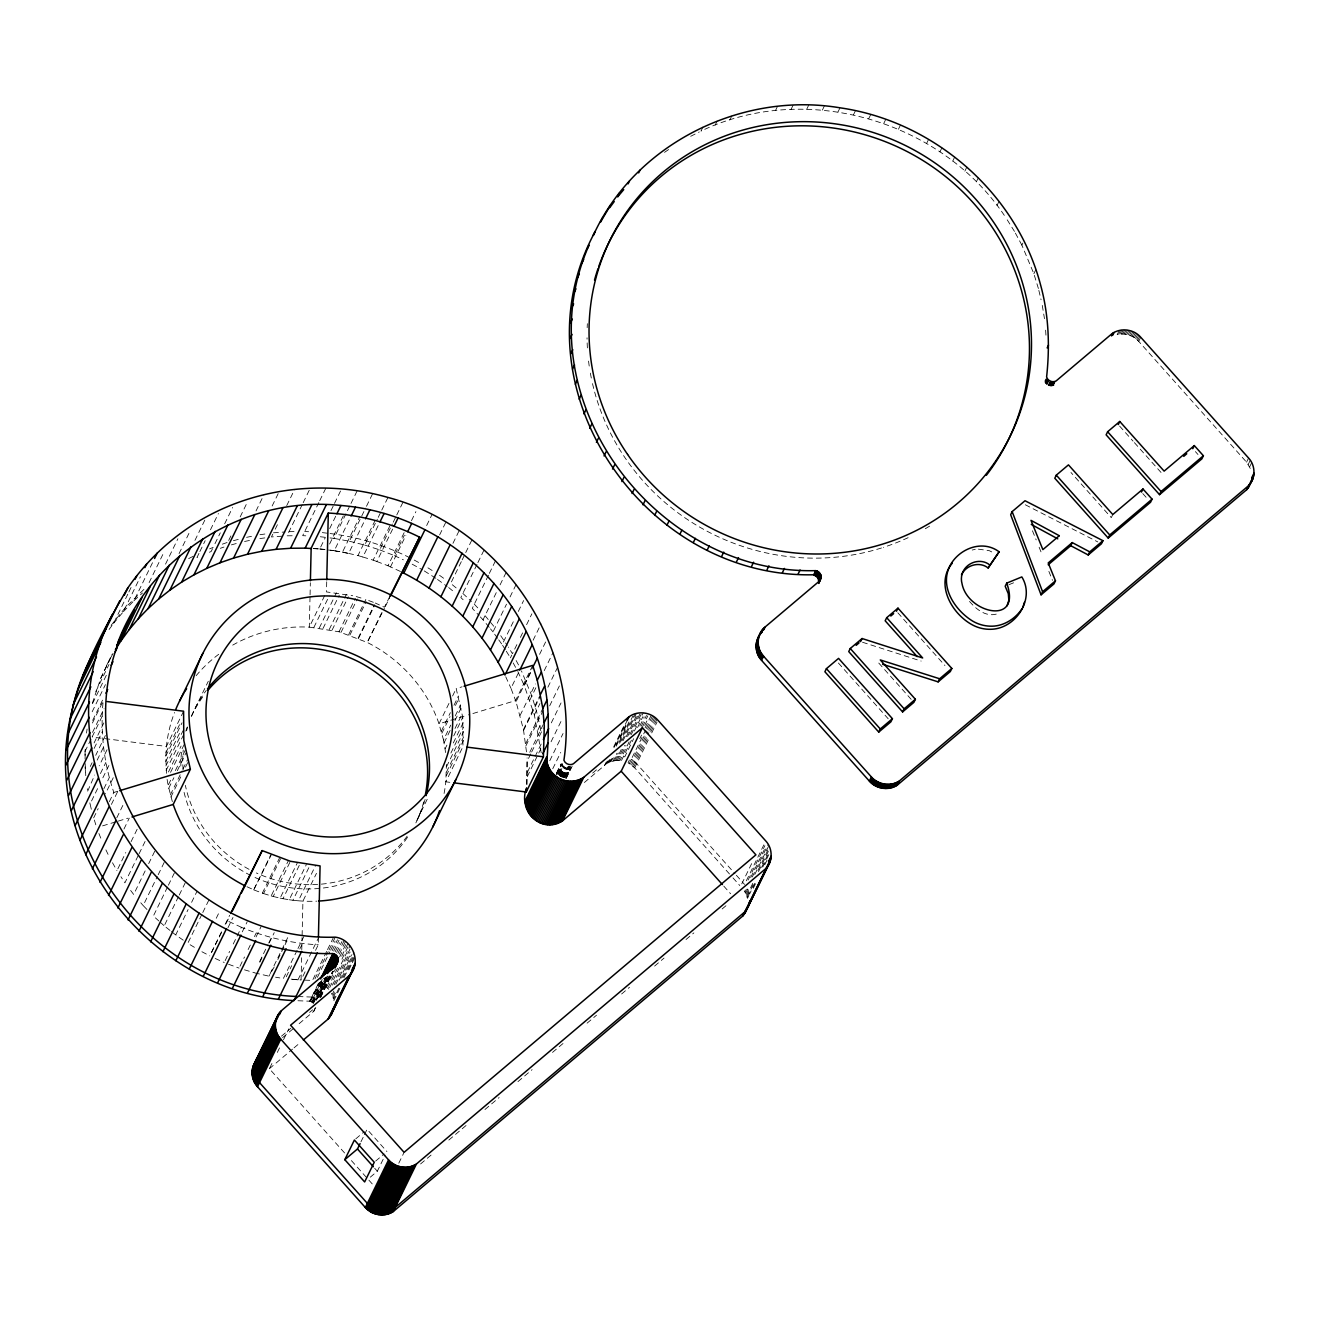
<?xml version="1.0" encoding="UTF-8"?>
<svg xmlns="http://www.w3.org/2000/svg" width="1320" height="1320" viewBox="0 0 1320 1320"><rect width="100%" height="100%" fill="white"/><g stroke="black" fill="none" stroke-linecap="round" stroke-linejoin="round"><path stroke-width="0.75" stroke-dasharray="5 3.75" d="M444.081 793.485A141.372 136.174 26 0 0 445.483 784.658L445.813 781.819L462.973 746.608L462.759 717.337L456.192 688.594L462.082 686.812M85.074 759.066L85.255 749.199M166.452 773.322L165.775 756.162L166.749 743.589A141.372 136.174 26 0 1 174.537 712.486M449.823 782.331L445.813 781.819L446.391 764.362M292.528 979.39L301.075 980.001L301.603 957.759M301.785 949.657L302.065 937.53M302.115 935.5L302.923 901.114L316.47 873.328M310.018 596.887L309.309 627.132A141.372 136.174 26 0 0 231.544 645.793M310.068 594.858L310.349 582.763M315.546 950.351L318.252 944.79L318.384 938.718M326.716 581.807L326.486 591.921L352.721 595.749M526.944 784.41L527.076 757.878M526.746 784.344L527.142 761.277L530.755 753.852M109.329 801.718L113.85 792.445C103.851 763.174 100.122 731.824 103.158 701.035L92.317 723.261M85.008 755.353L85.173 748.671M315.001 1008.183L313.764 1011.301L296.604 1025.822M86.476 733.062L87.103 729.053M92.317 703.263L100.716 678.364L111.854 654.605M418.671 816.684L420.585 812.394M105.369 735.52L95.716 755.32M107.052 749.727L99.215 765.814M108.883 765.468L102.745 778.041M113.256 777.727L105.418 793.815M445.599 752.548L443.52 739.959L450.731 725.142M455.252 715.885L460.663 704.764M445.104 748.852L446.919 745.14M455.02 728.475L462.247 713.641M453.321 742.978L463.237 722.584M446.507 766.771L463.633 731.56M446.292 775.731L463.419 740.52M526.482 751.872L523.446 729.514L516.038 701.761L533.148 666.567M523.446 729.514L539.649 696.184M525.74 743.655L542.817 708.461M529.765 752.317L543.246 724.531M109.081 629.475L113.586 623.32L127.974 593.818M128.865 592.004L131.505 586.575M113.586 623.32L123.387 611.671L140.431 576.724M123.387 611.671L133.98 600.699L153.681 560.307M100.716 678.364L112.2 654.803M95.766 691.63L109.015 664.438M149.094 582.664L164.109 551.859M92.614 703.379L107.646 672.573M92.169 711.777L105.435 684.601M165.528 564.135L177.903 538.758M92.664 720.373L104.165 696.811M179.058 553.641L190.542 530.079M92.515 732.385L104.066 708.691M84.975 751.575L91.311 738.606M92.202 736.758L102.151 716.364M103.834 722.931L94.083 742.929M194.947 540.391L205.54 518.644M94.132 748.44L102.267 731.775M90.288 766.441L92.103 762.729M97.168 760.122L103.504 747.153M198.974 553.377L196.96 557.518L200.508 556.017M199.864 551.562L205.161 540.688M210.457 529.815L218.41 513.513M87.681 791.142L94.677 775.071M100.435 773.569L105.847 762.448M212.52 548.724L211.167 551.496L207.619 552.997M214.962 543.724L220.258 532.851M224.68 523.792L232.633 507.49M91.328 809.242L90.073 803.995L98.224 787.314M103.884 788.7L109.312 777.579M228.69 540.441L231.346 535.012M240.19 516.895L247.252 502.392M93.654 817.905L98.175 808.632M111.408 804.408L119.361 788.089M256.03 510.955L263.983 494.637M116.803 817.789L122.991 805.101M272.151 505.989L279.229 491.486M123.964 829.026L129.261 818.153M183.595 711.216L166.419 746.427L92.218 737.022M272.778 534.204L271.441 536.959L283.123 536.101M275.22 529.205L277.876 523.76M286.721 505.642L294.673 489.34M165.775 756.162L182.044 722.799M165.858 765.93L183.018 730.719M194.914 708.724L208.312 681.236M117.843 868.824L125.796 852.522M131.093 841.648L138.171 827.145M168.448 771.986L181.087 746.047M170.56 772.348L184.338 744.183M302.296 504.487L287.017 535.804L292.891 535.755M303.188 502.672L310.25 488.185M172.343 801.603L168.118 785.4L171.749 777.991M175.362 770.583L185.295 750.206M168.712 788.287L173.877 777.711M177.309 770.682L185.922 753.06M138.171 855.624L124.921 882.816L120.945 876.727M139.062 853.826L146.124 839.322M170.313 795.003L182.061 770.913M182.968 769.065L187.489 759.792M170.89 797.065L182.061 774.18M185.51 767.135L188.083 761.855M318.846 502.524L302.676 535.656L308.55 535.986M319.721 500.709L325.908 488.02M145.15 870.903L133.667 894.465L130.383 890.092M148.681 863.659L154.869 850.971M330.974 510.626L333.63 505.197M334.504 503.382L341.583 488.879M146.982 909.48L143.154 905.553L157.294 876.562M158.185 874.747L164.373 862.059M313.203 548.608L319.737 548.971L325.165 537.851M329.67 528.594L336.913 513.777M329.604 544.038L344.058 514.387M330.049 537.916L333.96 538.379L346.582 512.49M347.457 510.675L350.113 505.246M351.004 503.431L357.192 490.743M167.508 887.024L153.368 916.03L158.796 920.931M168.382 885.225L174.57 872.536M319.737 548.971L334.257 550.737L351.433 515.526M334.933 550.852L342.524 552.04L359.7 516.83M333.96 538.379L349.437 541.233L365.59 508.101M366.481 506.286L372.669 493.597M324.671 595.617L309.309 627.132L339.025 631.768L367.24 642.444A141.372 136.174 26 0 1 438.587 722.552L443.52 739.959M169.966 930.402L164.225 925.832L178.365 896.841M179.256 895.026L185.444 882.354M334.257 550.737L348.661 553.41L365.822 518.215M313.863 627.429L329.224 595.963M319.291 627.99L336.468 592.779M348.661 553.41L357.967 555.555L375.144 520.361M323.004 628.485L339.273 595.171M349.437 541.233L364.716 545.077L377.338 519.189M378.229 517.374L380.87 511.945M381.76 510.13L387.948 497.442M183.249 940.186L175.708 934.956L188.083 909.579M191.614 902.335L196.927 891.462M357.967 555.555L362.868 557.023L380.028 521.812M329.224 629.541L346.385 594.33M332.096 630.118L348.348 596.788M362.868 557.023L373.147 560.142L390.324 524.931M339.025 631.768L355.295 598.405M201.91 914.331L187.77 943.322L195.624 948.057M202.785 912.516L208.972 899.827M364.716 545.077L379.731 549.879L392.353 523.99M393.245 522.176L395.901 516.747M396.775 514.932L402.963 502.243M341.055 632.33L357.324 598.999M373.147 560.142L376.827 561.511L394.003 526.317M348.661 634.672L365.838 599.462M349.882 635.085L366.135 601.755M376.827 561.511L387.998 565.752L405.174 530.558M216.249 918.291L219.78 911.047M379.731 549.879L394.433 555.637L404.398 535.178M411.477 520.69L415.899 511.632M390.489 566.907L405.867 535.409M358.083 638.236L374.352 604.89M358.512 638.418L374.781 605.071M221.546 931.772L210.705 954.014L221.529 932.514M225.159 924.363L229.68 915.272M227.98 927.696L232.98 917.482M381.695 612.793L367.24 642.444L384.384 608.305M426.657 525.541L431.954 514.668M246.988 886.743L253.721 889.828L270.897 854.618M253.721 889.828L271.326 854.799M225.142 960.63L229.647 951.374M233.261 943.965L241.395 927.284C265.782 937.464 291.868 943.42 318.252 944.79M242.269 931.87L247.203 921.772M254.149 890.01L262.35 893.145L279.526 857.934M262.35 893.145L263.571 893.574L280.748 858.363M439.626 534.93L445.813 522.241M263.571 893.574L271.177 895.917L288.354 860.689M271.177 895.917L273.207 896.478L290.384 861.267M239.976 966.256L244.497 956.983M248.111 949.575L250.816 944.014M254.446 936.606L256.245 932.893M256.047 936.952L260.98 926.855M273.207 896.478L280.137 898.128L297.313 862.884M452.958 543.345L459.145 530.656M280.137 898.128L283.008 898.705L300.185 863.511M283.008 898.705L289.212 899.761L306.388 864.518M259.677 961.57L267.811 944.889M268.719 943.041L271.425 937.48M259.792 962.313L262.366 957.016M269.23 942.909L274.23 932.679M289.212 899.761L292.924 900.256L310.101 865.062M461.307 561.66L450.697 583.407L459.805 590.914M462.198 559.845L464.855 554.4M465.729 552.585L471.916 539.913M292.924 900.256L298.37 900.817L315.546 865.573M254.628 972.889L268.917 976.156L288.519 935.962M274.23 966.933L268.917 976.156M277.843 959.524L284.163 946.555M285.07 944.707L286.885 940.995M476.982 564.432L460.829 597.564L465.135 601.606M477.873 562.617L484.06 549.945M297.115 950.284L283.371 978.516L275.566 977.196M297.974 948.519L303.781 936.672M286.242 976.8L291.671 965.679M299.805 948.997L302.511 943.437M702.999 126.951L700.986 131.093C806.207 80.602 942.793 120.78 1006.17 218.179M488.449 575.207L472.296 608.338L479.011 615.499M489.34 573.391L495.528 560.703M297.924 979.951L319.126 936.457M715.209 125.07L717.222 120.928M302.89 976.288L306.504 968.88M489.258 627.363L483.037 619.806L496.534 592.102M500.082 584.859L506.269 572.17M729.828 119.971L731.841 115.83M344.586 1152.954L269.363 1068.722L272.91 1061.478M277.332 1052.419L279.972 1046.974M283.503 1039.731L288.816 1028.857M326.634 951.439L312.493 980.43L302.989 980.067M327.525 949.624L333.712 936.936M448.965 703.411L439.032 723.805L466.505 715.473M452.579 696.003L456.192 688.594M314.952 978.846L328.218 951.654M329.092 949.855L335.28 937.167M317.394 977.361L329.769 951.984M330.66 950.169L335.065 941.111M332.178 950.598L337.491 939.724M333.696 951.126L338.992 940.252M297.957 1000.741L309.705 1001.203L318.796 982.558M441.342 731.181L450.367 712.652M453.981 705.243L458.486 695.986M309.705 1001.203L319.225 982.657M310.134 1001.303L319.654 982.789M310.563 1001.434L320.941 981.139M335.148 951.753L339.57 942.695M441.903 733.243L450.037 716.562M455.466 705.441L459.079 698.033M325.776 977.179L313.153 1003.068L311.371 1001.781L322.228 979.506M311.767 1001.979L322.625 979.72M312.13 1002.226L324.209 977.839M336.584 952.462L341.88 941.589M312.493 1002.474L324.241 978.4M497.574 638.253L493.004 631.9L506.501 604.197M510.048 596.953L516.236 584.265M312.823 1002.755L324.572 978.681M313.45 1003.381L326.469 976.833M337.953 953.271L344.14 940.582M327.492 976.387L315.991 999.933L327.228 976.024M316.222 1000.312L327.707 976.75M317.311 998.877L328.796 975.332M328.845 989.34L324.241 984.984L328.663 975.909M339.273 954.162L345.46 941.49M318.367 997.474L328.977 975.727M319.407 996.055L330 974.325M319.522 996.484L331.007 972.922M319.605 996.897L331.105 973.335M319.671 997.326L332.574 971.454M339.636 956.951L346.714 942.464M320.595 996.369L332.97 970.992M444.097 742.846L450.433 729.878M454.954 720.605L461.274 707.635M320.512 997.21L332.937 971.421M313.764 1011.301L315.777 1007.457M320.677 997.392L333.415 971.256M326.683 987.014L335.527 968.88M341.715 956.208L347.902 943.519M327.805 988.135L337.524 968.203M341.946 959.145L349.008 944.641M329.719 987.525L350.048 945.846M453.733 735.867L462.759 717.337M332.442 985.166L351.004 947.1M334.191 984.67L350.097 952.05M335.858 984.225L350.873 953.419M505.246 649.555L502.144 644.606L514.767 618.717M518.298 611.457L523.611 600.583M417.318 819.522L428.043 797.544M338.861 988.268L333.564 999.141L332.112 994.702L333.877 991.072M339.19 980.199L351.565 954.822M450.895 753.043L463.551 727.106M332.689 996.154L334.471 992.524M341.534 978.021L353.909 952.66M333.185 997.639L336.715 990.38M342.903 977.707L354.387 954.145M344.173 977.394L354.766 955.663M333.844 1000.675L340.032 987.987M348.859 969.87L351.516 964.441M352.39 962.626L355.047 957.181M446.457 772.084L463.617 736.873M775.467 110.55L777.48 106.408M510.428 657.822L511.781 655.066M516.879 644.622L512.457 653.68L508.315 647.064M520.41 637.379L523.066 631.933M526.597 624.69L531.894 613.816M791.043 109.395L793.072 105.237M533.115 640.216L541.068 623.898M516.038 701.761L510.955 688.264L518.909 671.962M532.719 665.379L515.559 700.59L468.468 714.879M541.216 752.763L534.369 714.928L524.304 685.674L531.63 670.659M539.583 654.34L547.536 638.038M806.718 109.23L808.731 105.088M520.096 715.457L535.458 683.958M529.832 700.144L536.266 686.944M544.219 670.642L553.063 652.525M822.376 110.088L824.389 105.946M523.545 730.587L539.814 697.24M534.369 714.928L539.929 703.543M547.882 687.241L557.601 667.293M525.904 745.882L543.081 710.671M837.986 111.952L839.998 107.811M537.916 729.943L539.946 725.802L536.398 710.787L531.844 696.003L521.466 670.923M549.664 705.87L559.383 685.938M531.663 752.004L543.411 727.914M551.314 722.865L561.033 702.933M527.456 772.134L541.596 743.127M527.257 776.671L540.804 748.869M853.462 114.807L855.476 110.665M551.067 741.774L562.551 718.212M360.954 1141.816L363.577 1136.454M364.452 1134.672L367.075 1129.293L386.925 1151.551M549.78 760.699L563.046 733.524M868.741 118.651L870.755 114.51M552.766 768.735L560.719 752.433M556.495 773.058L560.917 763.999M556.545 773.487L560.967 764.412M556.628 773.899L561.033 764.841M556.726 774.328L562.023 763.455M556.858 774.741L562.155 763.867M557.898 773.322L562.32 764.263M558.08 773.718L562.501 764.659M558.294 774.097L562.716 765.039M558.541 774.46L562.963 765.402M559.68 773.009L563.227 765.748M559.086 775.137L563.508 766.078M559.399 775.451L563.821 766.392M559.73 775.747L564.135 766.689M560.076 776.028L564.481 766.969M560.439 776.275L564.844 767.217M560.818 776.49L565.24 767.432M561.214 776.688L565.62 767.63M561.611 776.869L566.033 767.811M562.023 777.018L566.445 767.959M562.452 777.134L566.874 768.075M562.881 777.216L568.194 766.342M563.327 777.282L568.623 766.409M563.755 777.315L569.052 766.441M564.201 777.315L569.497 766.441M564.63 777.298L569.927 766.425M883.756 123.453L885.786 119.311M565.059 777.249L570.372 766.375M565.488 777.166L569.91 768.108M565.917 777.051L570.322 767.992M566.313 776.919L570.735 767.861M565.834 778.569L571.131 767.695M566.214 778.371L573.292 763.867M370.293 1177.176L377.338 1171.219L385.192 1155.116M898.458 129.212L900.471 125.07M398.788 1163.217L404.085 1152.343M584.38 782.496L604.659 765.336L606.012 762.581M613.75 746.707L624.36 724.961M604.659 765.336L607.744 760.353L606.672 761.194M613.932 747.664L627.198 720.489M605.731 764.494L608.19 760.963M615.945 745.09L626.538 723.343M606.854 763.719L610.038 758.885L608.866 759.577M616.226 746.196L627.726 722.65M608.025 763.026L610.599 759.66M619.212 741.956L628.947 722.023M609.246 762.415L612.529 757.73L619.261 756.327L624.805 756.789L633.649 738.655M619.591 743.242L632.857 716.051M610.5 761.871L613.816 757.284M621.786 740.965L635.035 713.79M611.803 761.426L613.123 761.046L616.918 753.291M623.106 740.602L636.372 713.41M613.123 761.046L614.476 760.765L618.271 753.01M626.224 736.692L637.708 713.13M614.476 760.765L615.862 760.567L621.406 749.183M627.594 736.494L639.094 712.932M615.862 760.567L617.232 760.468L624.558 745.453M629.871 734.58L640.464 712.833M617.232 760.468L618.635 760.452L625.961 745.437M631.257 734.563L641.866 712.816M618.635 760.452L620.02 760.518L629.112 741.873M634.409 730.999L643.253 712.882M631.389 740.223L621.406 760.683L620.02 760.518M637.577 727.534L642.873 716.661M639.82 725.983L644.242 716.909M641.19 726.313L646.486 715.44M926.607 143.451L928.62 139.31M642.527 726.726L647.823 715.852M644.721 725.422L648.252 718.179M629.409 760.006L628.056 762.762L634.689 767.827L731.61 876.364M639.804 738.688L641.569 735.075M645.101 727.815L651.288 715.143M629.293 763.438L631.307 759.297L635.761 762.679L734.992 873.741M632.197 757.482L645.463 730.29M646.338 728.491L652.525 715.803M630.481 764.181L646.652 731.033M647.526 729.217L653.713 716.545M631.62 764.989L647.79 731.857M648.664 730.042L654.852 717.354M632.709 765.864L648.862 732.732M649.754 730.917L655.941 718.228M633.732 766.821L647.245 739.117M650.777 731.874L656.964 719.185M634.689 767.827L648.202 740.124M651.733 732.88L657.046 722.007M939.939 151.866L941.968 147.725M952.71 161.123L954.739 156.981M964.854 171.154L966.883 166.996M976.322 181.912L978.334 177.771M997.029 205.474L999.042 201.333M1038.395 288.502L1033.857 273.735L1021.861 245.108L1023.874 240.966M1033.857 273.735L1035.87 269.593M741.774 883.855L752.384 862.108M746.311 880.82L763.999 844.585M748.093 880.077L764.89 845.641M750.684 877.569L765.715 846.764M748.852 895.57L747.499 898.326L744.991 891.941L746.344 889.185M752.317 876.925L768.223 844.321M745.668 893.161L747.681 889.02L749.512 894.184L754.826 883.311M754.76 874.516L768.9 845.526M746.245 894.416L750.04 886.644M757.993 870.326L768.603 848.595M746.757 895.686L753.192 882.486M758.488 871.612L769.989 848.05M747.169 897.006L754.495 881.991M761.558 867.487L768.636 852.984M762.779 867.009L768.966 854.32M753.291 888.278L755.947 882.849M764.791 864.732L767.432 859.287M1054.086 385.077C1049.763 387.948 1041.216 382.585 1046.909 377.701M1045.077 382.239L1047.09 378.097M1045.275 382.618L1047.304 378.477M1045.522 382.981L1047.535 378.84M1046.067 383.674L1048.097 379.533M1046.38 383.988L1048.393 379.846M1046.71 384.268L1048.724 380.127M1047.057 384.549L1049.07 380.407M1048.195 385.225L1050.208 381.067M1048.591 385.39L1050.621 381.249M1049.004 385.539L1051.034 381.397M1049.433 385.654L1051.462 381.513M1049.862 385.753L1051.891 381.612M1050.307 385.803L1052.32 381.661M1050.736 385.836L1052.766 381.695M1051.182 385.852L1053.195 381.711M1051.611 385.82L1053.64 381.678M1052.04 385.77L1054.07 381.628M1052.469 385.688L1054.498 381.546M1052.898 385.572L1054.911 381.43M1053.311 385.44L1055.323 381.298M1119.178 330.478L1117.166 334.62C1124.871 332.706 1133.467 335.445 1138.731 341.401L1246.558 462.165L1250.782 469.26M1118.518 334.339L1120.532 330.198M1119.888 334.141L1121.901 330M1121.274 334.042L1123.287 329.901M1122.66 334.026L1124.673 329.885M1124.046 334.092L1126.075 329.95M1125.432 334.257L1127.461 330.115M1126.818 334.504L1128.831 330.363M1128.171 334.834L1130.184 330.693M1129.507 335.263L1131.52 331.105M1130.811 335.758L1132.841 331.617M1132.082 336.352L1134.111 332.195M1133.319 337.012L1135.349 332.871M1134.507 337.755L1136.536 333.613M1135.645 338.563L1137.675 334.422M1136.734 339.438L1138.764 335.296M1137.757 340.395L1139.787 336.253M1138.731 341.401L1140.744 337.26M1112.793 514.519L1111.275 517.638L1070.966 472.494M1246.558 462.165L1248.572 458.023M1248.274 464.359L1250.287 460.218M1249.693 466.736L1251.707 462.594M165.94 752.515L179.52 724.713M165.726 761.475L179.504 733.309M166.122 770.451L183.348 735.24M389.829 596.458L384.4 607.233L375.26 603.025M226.05 923.538L229.647 916.344M385.275 606.507L389.796 597.531M106.557 665.478L113.256 653.02M111.111 625.333L125.4 607.53L144.49 588.852M133.98 600.699L142.477 593.01M281.474 1036.183L290.829 1028.264M309.54 1012.44L312.675 1009.8M592.647 773.074L598.884 767.794M282.562 1037.685L295.053 1027.141M269.363 1068.722L292.528 1049.136M294.063 1047.832L300.25 1042.618M355.789 1138.83L364.254 1131.686M375.655 1161.072L384.12 1153.928M420.568 1163.959L433.141 1153.333M448.849 1140.051L466.125 1125.448M484.968 1109.509L499.108 1097.563M517.952 1081.624L532.092 1069.662M552.503 1052.403L563.508 1043.113M587.07 1023.181L596.491 1015.212M621.621 993.976L629.475 987.327M654.605 966.075L664.026 958.105M686.02 939.51L693.874 932.877M722.139 908.968L728.426 903.655M664.505 152.361L670.84 148.021M690.673 136.306L699.27 131.967M188.661 558.591L195.541 555.11M209.632 548.856L213.197 547.355M1008.975 584.694L1014.634 582.367M222.337 544.17L227.815 542.256M220.308 548.312L223.971 547.041M113.85 792.445L117.777 791.257M102.564 825.874L116.292 821.7M118.255 821.106L128.073 818.136M233.425 540.705L239.035 539.17M231.412 544.863L237.023 543.312M972.23 550.044L975.265 549.285M246.576 537.339L254.199 535.771M244.563 541.481L250.272 540.309M996.253 614.13C984.374 617.199 974.325 607.513 967.527 599.049M259.941 534.715L267.663 533.626M259.858 538.593L269.511 537.24M273.454 532.818L285.137 531.96M978.384 549.153L989.307 550.688L992.624 552.387M289.047 531.663L294.921 531.613M298.023 996.534L311.734 997.062L315.744 999.586M298.37 900.817L302.923 901.114A141.372 136.174 26 0 0 316.734 901.164M304.705 531.514L308.616 531.729M313.203 548.427L319.358 548.955M320.05 549.005L325.182 549.45M291.241 979.159L301.075 980.001M322.327 532.604L328.168 533.313M330.115 533.544C358.182 536.927 385.473 545.589 410.751 558.162M320.298 536.745L328.102 537.685M330.28 550.126L333.663 550.654M342.524 552.04L348.051 553.311M356.202 596.558L363.924 598.884M244.48 969.837L254.265 972.675M862.521 642.246L921.145 661.072M228.541 964.26L239.068 968.105M368.676 600.534L373.609 602.398M215.176 958.485L224.235 962.495M241.395 927.284L226.974 920.667M387.998 565.752L402.435 572.385M394.433 555.637L403.359 559.812M320.133 982.558L324.241 984.984M1025.31 504.768L1097.811 541.926M201.91 951.736L209.797 955.861M414.216 560.059L421.129 563.838M412.186 564.201L422.582 569.877M427.928 567.831L434.61 572.055M424.248 570.916L435.913 578.292M439.527 575.306L445.912 579.926M437.514 579.447L447.084 586.393M171.402 931.541L175.708 934.956M448.685 587.548L454.757 592.548M160.149 922.152L164.225 925.832M462.841 593.422L471.454 601.507M474.309 604.197L478.335 608.487M480.348 616.935L483.037 619.806M1195.392 451.605L1197.982 454.509M1119.607 426.079L1133.039 441.127M1134.391 442.629L1162.606 474.227M1142.774 493.548L1146.651 497.904M897.814 612.76L944.922 665.528M878.757 663.053L911.179 699.352M838.398 663.003L888.211 718.789M736.362 875.275L744.546 884.449M732.98 877.882L739.794 885.538M723.772 886.099L730.603 893.755M374.682 1168.249L377.338 1171.219M351.417 1160.61L373.312 1185.112M140.778 902.781L143.154 905.553M485.05 615.664L495.016 627.759M490.512 628.881L493.004 631.9M500.726 635.695L507.276 645.414M498.712 639.837L502.144 644.606M744.249 890.785L744.991 891.941M1007.209 219.829L1014.47 231.412M506.286 651.206L509.404 656.172M112.497 862.752L116.952 870.639M1015.393 233.112L1021.861 245.108M516.153 660.544L519.849 667.392M513.199 662.97L516.912 669.817M331.435 993.284L332.112 994.702M105.897 849.865L109.032 856.383M517.836 671.534L524.304 685.674M505.725 676.747L510.955 688.264M1032.455 530.772L1036.167 539.913M1039.12 547.222L1041.348 552.717M1048.872 571.395L1052.502 580.355M98.918 833.497L102.003 841.154M94.347 820.017L96.096 825.742M1038.84 290.384L1041.068 299.772M89.859 802.84L90.073 803.995M167.112 779.394L168.118 785.4M1042.272 305.415L1044.483 318.697M539.946 725.802L541.2 733.392M87.301 788.749L87.45 789.904M1045.621 330.165L1046.116 337.804M85.09 766.969L85.718 774.741M85.156 763.554L85.767 775.698M407.5 837.309A124.245 119.658 26 0 1 252.615 876.364M250.784 875.474A124.245 119.658 26 0 1 183.463 789.624M180.84 766.078A124.245 119.658 26 0 1 181.731 750.354M185.79 731.181A124.245 119.658 26 0 1 186.994 727.452M191.317 716.529A124.245 119.658 26 0 1 204.369 694.732M423.704 801.851A124.245 119.658 26 0 1 415.421 823.795M425.089 799.458A124.245 119.658 26 0 1 415.519 823.004M407.137 836.22A124.245 119.658 26 0 1 256.344 872.949M249.067 869.335A124.245 119.658 26 0 1 185.361 785.351M183.1 769.676A124.245 119.658 26 0 1 183.216 749.991M186.615 730.669A124.245 119.658 26 0 1 187.688 726.908M191.648 715.836A124.245 119.658 26 0 1 206.267 690.442M196.102 675.741A141.372 136.174 26 0 1 219.516 653.697M929.593 526.152A222.783 214.566 26 0 1 922.597 530.26M908.127 537.669A222.783 214.566 26 0 1 883.443 547.355M881.496 547.981A222.783 214.566 26 0 1 591.723 380.045M591.31 378.048A222.783 214.566 26 0 1 589.842 370.062M589.215 366.052A222.783 214.566 26 0 1 588.439 360.013M587.384 347.902A222.783 214.566 26 0 1 587.037 337.804M587.169 327.707A222.783 214.566 26 0 1 587.351 323.68"/><path stroke-width="1.5" d="M317.278 952.957L294.046 1000.593C156.536 994.785 40.986 855.987 69.944 719.367C79.893 672.226 103.603 629.145 127.825 587.977C145.101 562.765 167.475 541.15 193.198 524.65C250.272 488.087 323.037 478.698 387.948 497.442C500.362 527.043 581.13 644.589 563.92 760.237C565.141 763.933 569.893 765.798 573.292 763.867L627.891 717.701C636.438 710.226 650.628 711.645 657.921 720.192L765.765 840.956C772.695 848.331 773.058 860.904 766.045 868.362L416.427 1163.993C407.764 1169.685 395.307 1167.672 388.575 1159.884L280.748 1039.137C273.075 1031.085 273.62 1016.862 282.397 1009.833L336.996 963.666L337.804 957.594L332.937 953.568C164.439 957.38 32.686 767.827 112.497 614.212M818.895 582.598L818.004 577.648L813.747 574.778C643.253 578.688 511.5 385.143 595.303 231.28L593.29 235.422C635.003 143.748 741.609 91.195 839.998 107.811C933.553 121.176 1016.218 192.621 1040.424 284.361C1048.806 314.424 1049.961 346.087 1046.611 376.893C1046.974 378.147 1047.717 379.286 1048.724 380.127C1050.736 381.843 1053.789 382.222 1056.116 380.935L1110.714 334.768C1119.261 327.294 1133.434 328.713 1140.744 337.26L1248.572 458.023C1255.518 465.399 1255.881 477.972 1248.868 485.43L899.233 781.06C890.571 786.753 878.114 784.74 871.398 776.952L763.554 656.188C755.898 648.153 756.442 633.93 765.22 626.901L819.819 580.734L820.627 574.662L815.76 570.636C654.258 574.942 522.176 396.495 589.017 245.124L587.004 249.265M747.285 907.764L742.813 915.997L393.195 1211.628C384.532 1217.32 372.075 1215.307 365.343 1207.52L257.515 1086.756C251.938 1080.684 250.387 1071.197 254.183 1063.804L277.414 1016.169M1251.607 480.018L1246.839 489.571L897.22 785.202C888.558 790.894 876.101 788.881 869.368 781.093L761.541 660.346C754.248 652.624 754.297 639.243 762.184 631.966M310.398 580.75L311.157 548.245L328.317 513.034C359.98 514.816 391.215 523.017 419.595 537.174L390.703 595.732M318.433 936.705L320.084 865.92L290.384 861.267L262.168 850.591L230.587 913.473M326.766 579.777L328.317 513.034M127.76 621.984C53.278 765.897 177.837 942.051 335.28 937.167C352.704 939.23 362.142 963.006 349.239 975.628L290.582 1025.227L404.085 1152.343L755.914 854.849L642.411 727.732L583.754 777.332C574.959 783.404 562.287 782.215 554.482 775.054C550.556 771.557 547.816 766.771 546.892 761.607C548.922 731.791 550.077 701.184 541.414 672.045C518.133 581.658 433.62 512.737 340.939 505.478C246.873 495.247 151.651 553.344 118.041 641.933M642.411 727.732L621.192 771.226L562.534 820.826C541.249 834.702 517.621 810.562 526.498 788.172M453.849 782.842L526.235 792L543.411 756.805L544.302 726.066L542.817 708.461L537.273 680.262L532.719 665.379L464.046 686.218M526.235 792L526.663 788.238M749.826 900.966L748.44 906.18L744.843 911.856L395.208 1207.486C386.546 1213.179 374.088 1211.166 367.356 1203.378L259.528 1082.614C252.599 1075.239 252.219 1062.666 259.248 1055.208M333.63 1008.364L331.584 1014.139L328.036 1019.122L303.336 1040.011M1022.918 607.249L1024.402 602.316M1007.094 605.748L1008.859 600.188L1008.298 593.687L1005.197 586.245L1006.714 583.143L1021.828 576.922C1035.128 598.356 1016.746 627.148 993.003 629.178A35.871 34.551 26 0 1 971.223 624.244C951.126 612.711 935.17 583.786 952.198 563.244M82.978 675.691L106.21 628.056M119.707 600.831L96.475 648.466L98.505 645.265M77.632 689.931L100.864 642.295M124.294 595.221L127.825 587.977M73.293 704.517L96.525 656.881M135.052 579.315L136.818 575.702M69.944 719.367L93.175 671.731M144.853 567.666L146.619 564.036M67.6 734.432L90.832 686.812M154.555 558.492L157.212 553.063M116.622 645.744L121.918 634.87M116.803 645.777L134.475 609.543M66.281 749.661L89.512 702.025M115.203 651.766L116.985 648.136M115.418 649.605L120.813 641.058L142.015 597.564M111.177 665.329L112.942 661.699M120.813 641.058L129.162 629.623L150.381 586.13M66 764.957L89.232 717.321M129.162 629.623L138.286 618.766L159.489 575.272M105.93 693.182L107.695 689.568M138.286 618.766L148.137 608.553L169.339 565.059M66.743 780.268L89.974 732.633M148.137 608.553L158.68 599.016L179.883 555.522M68.525 795.531L91.756 747.895M158.68 599.016L169.851 590.188L191.07 546.694M169.851 590.188L181.632 582.12L202.834 538.626M71.313 810.661L94.545 763.042M181.632 582.12L193.941 574.843L215.16 531.349M75.124 825.627L98.356 777.991M193.941 574.843L206.745 568.392L227.964 524.898M79.909 840.345L103.141 792.709M206.745 568.392L219.978 562.782L241.197 519.304M85.668 854.749L108.9 807.114M219.978 562.782L233.59 558.063L254.809 514.569M92.383 868.774L115.615 821.139M233.59 558.063L247.516 554.235L268.736 510.741M179.569 701.085L202.801 653.449M100.006 882.37L123.238 834.735M247.516 554.235L261.707 551.314L282.909 507.82M261.707 551.314L276.078 549.334L297.28 505.84M108.52 895.471L131.752 847.836M276.078 549.334L290.582 548.262L311.8 504.784M117.876 908.011L141.108 860.376M241.378 892.996L244.992 885.803A141.372 136.174 26 0 1 173.646 805.695L173.2 804.441L190.377 769.23L183.81 740.487L183.595 711.216L107.184 701.547M290.582 548.262L305.151 548.146L326.37 504.669M128.04 919.957L151.272 872.322M336.913 513.777L340.939 505.478M138.963 931.26L162.195 883.624M351.433 515.526L355.459 507.243M150.612 941.836L173.844 894.201M365.822 518.215L369.864 509.916M162.921 951.67L186.153 904.035M380.028 521.812L384.087 513.529M175.84 960.712L199.072 913.077M394.003 526.317L398.046 518.034M189.304 968.929L212.536 921.294M407.665 531.696L411.708 523.413M244.992 885.803L262.168 850.591M203.28 976.272L226.512 928.636M504.983 675.097C483.384 631.372 447.216 595.254 403.788 573.144L425.007 529.65M217.684 982.707L240.916 935.072M416.658 580.222L437.877 536.729M602.53 217.899L600.501 222.04L610.648 205.045M581.674 263.505L583.688 259.363M577.318 278.091L579.332 273.95M619.624 192.769L617.611 196.911L623.733 189.618M232.468 988.218L255.7 940.599M429.049 588.093L450.268 544.599M573.969 292.941L575.982 288.799M628.089 183.859L629.442 181.104M571.626 308.022L573.639 303.864M638.682 172.887L640.018 170.131M570.306 323.235L572.336 319.093M247.566 992.788L270.798 945.153M440.913 596.722L462.115 553.229M570.025 338.53L572.055 334.389M570.768 353.842L572.797 349.701M452.183 606.094L473.401 562.601M262.894 996.385L286.126 948.75M572.55 369.105L574.563 364.963M575.338 384.252L577.368 380.094M462.825 616.143L484.028 572.649M278.421 998.993L301.653 951.357M253.143 1066.296L278.784 1013.842M252.747 1067.599L279.576 1012.753M252.45 1068.919L280.45 1011.73M579.15 399.201L581.163 395.06M252.236 1070.256L275.467 1022.62M262.828 1048.806L269.016 1036.118M279.625 1014.37L281.391 1010.757M252.12 1071.609L275.352 1023.973M252.087 1072.962L275.319 1025.326M252.153 1074.315L275.385 1026.679M252.301 1075.684L275.534 1028.049M252.532 1077.021L275.764 1029.385M472.774 626.835L493.993 583.341M252.862 1078.357L276.094 1030.722M253.291 1079.661L276.524 1032.025M253.786 1080.948L277.018 1033.312M254.38 1082.186L277.613 1034.566M255.04 1083.407L278.272 1035.771M255.799 1084.578L279.031 1036.943M583.935 413.919L585.964 409.777M256.608 1085.7L279.84 1038.064M257.515 1086.756L280.748 1039.137M482.014 638.137L503.217 594.643M320.578 978.928L332.937 953.568M321.882 977.229L333.366 953.667M589.71 428.323L591.723 424.182M323.185 975.546L333.795 953.799M323.598 975.695L334.207 953.964M324.885 974.077L334.603 954.145M325.264 974.292L335 954.343M326.535 972.708L335.362 954.591M326.882 972.972L335.725 954.839M327.228 973.252L336.055 955.119M327.541 973.549L336.385 955.432M328.729 972.064L336.683 955.746M329.885 970.579L336.963 956.092M330.132 970.942L337.21 956.439M331.254 969.507L337.441 956.818M331.452 969.886L337.639 957.198M332.508 968.467L337.804 957.594M332.656 968.88L337.953 958.006M333.663 967.477L338.085 958.419M334.637 966.091L338.167 958.848M334.736 966.949L338.233 959.277M334.736 967.378L338.266 960.118M334.702 967.807L338.233 960.547M335.181 967.643L337.986 961.801M490.479 649.968L511.681 606.49M596.409 442.348L598.438 438.207M498.151 662.31L519.354 618.816M335.643 1003.216L339.19 995.973M351.565 970.596L355.096 963.352M328.036 1019.122L349.239 975.628M329.043 1017.967L351.301 972.114M353.067 968.5L354.849 964.87M329.983 1016.746L354.486 966.355M330.825 1015.476L354.024 967.824M604.048 455.944L606.062 451.803M505.857 673.283L526.185 631.604M432.663 827.161L455.895 779.526A141.372 136.174 26 0 0 318.73 579.447A141.372 136.174 26 0 0 213.427 790.482A141.372 136.174 26 0 0 455.895 779.526M612.546 469.045L614.576 464.904M519.783 670.147L532.158 644.77M621.902 481.585L623.931 477.444M632.065 493.531L634.095 489.39M643.005 504.834L645.018 500.692M543.361 739.513L548.674 728.64M654.637 515.41L656.667 511.269M344.8 1159.686L354.387 1140.018L374.253 1162.26L364.65 1181.945L344.8 1159.686L357.472 1148.977L360.096 1143.615M542.784 753.72L548.081 742.846M525.343 800.464L546.546 756.97M525.343 802.015L546.562 758.521M525.459 803.55L546.678 760.072M525.673 805.101L546.892 761.607M526.004 806.619L547.222 763.125M526.433 808.12L547.652 764.626M526.961 809.589L548.179 766.095M527.587 811.024L548.807 767.53M666.946 525.244L668.959 521.103M528.313 812.41L549.533 768.916M529.139 813.763L550.357 770.269M530.046 815.051L551.265 771.557M531.036 816.288L552.255 772.794M532.108 817.443L553.327 773.965M533.264 818.548L554.482 775.054M534.485 819.571L555.703 776.077M535.771 820.495L556.99 777.018M537.108 821.353L558.327 777.86M538.51 822.129L559.73 778.635M679.866 534.286L681.879 530.145M539.962 822.789L561.165 779.311M541.447 823.366L562.65 779.889M542.965 823.845L564.168 780.367M544.5 824.224L565.719 780.747M546.067 824.505L567.286 781.011M547.652 824.686L568.854 781.192M549.219 824.752L570.438 781.259M550.803 824.719L572.022 781.226M365.343 1207.52L388.575 1159.884M552.37 824.587L573.589 781.093M366.3 1208.526L389.532 1160.907M553.938 824.34L575.14 780.862M367.323 1209.483L390.555 1161.847M555.472 824.01L576.675 780.516M693.33 542.504L695.36 538.362M368.412 1210.357L391.644 1162.738M556.974 823.564L578.177 780.07M558.426 823.02L579.645 779.526M369.55 1211.182L392.782 1163.547M559.845 822.376L581.064 778.899M370.738 1211.925L393.971 1164.289M561.231 821.65L582.433 778.156M562.534 820.826L583.754 777.332M371.976 1212.585L395.208 1164.949M373.246 1213.162L396.478 1165.543M374.566 1213.674L397.798 1166.039M375.903 1214.086L399.135 1166.451M377.256 1214.433L400.488 1166.797M378.625 1214.68L401.858 1167.045M380.011 1214.829L403.243 1167.193M381.414 1214.911L404.646 1167.276M382.8 1214.878L406.032 1167.259M707.305 549.846L709.335 545.705M384.186 1214.779L407.418 1167.144M385.555 1214.582L408.787 1166.946M627.198 720.489L628.963 716.859M386.909 1214.301L410.14 1166.666M388.228 1213.938L411.46 1166.303M389.532 1213.476L412.764 1165.841M390.786 1212.931L414.018 1165.312M392.007 1212.321L415.239 1164.686M393.195 1211.628L416.427 1163.993M721.71 556.281L723.739 552.139M736.494 561.792L738.523 557.65M751.591 566.362L753.605 562.221M766.92 569.959L768.949 565.818M782.446 572.566L784.459 568.425M757.647 638.616L760.881 632.065M756.789 641.173L759.198 635.729M759.577 635.052L761.59 630.91M760.369 633.963L762.399 629.821M756.476 642.493L758.505 638.352M761.244 632.94L763.273 628.798M756.261 643.83L758.29 639.688M762.861 630.581L764.214 627.825M756.145 645.183L758.159 641.041M763.867 629.673L765.22 626.901M756.112 646.536L758.142 642.394M756.178 647.889L758.191 643.747M756.327 649.259L758.34 645.117M756.558 650.595L758.587 646.453M756.888 651.932L758.917 647.79M757.317 653.235L759.33 649.093M757.812 654.522L759.841 650.38M758.406 655.776L760.419 651.635M798.072 574.167L800.085 570.025M759.066 656.981L761.095 652.839M759.825 658.152L761.838 654.01M760.65 659.274L762.663 655.132M761.541 660.346L763.554 656.188M813.747 574.778L815.76 570.636M814.176 574.876L816.189 570.735M814.588 575.009L816.618 570.867M815.001 575.173L817.014 571.015M815.397 575.355L817.427 571.213M815.793 575.553L817.806 571.411M816.156 575.801L818.185 571.659M816.519 576.048L818.532 571.906M816.865 576.328L818.879 572.187M817.179 576.642L819.192 572.5M817.476 576.956L819.489 572.814M817.756 577.302L819.769 573.16M818.004 577.648L820.017 573.507M818.235 578.028L820.248 573.886M818.433 578.408L820.446 574.266M818.614 578.803L820.627 574.662M818.763 579.216L820.776 575.074M818.879 579.629L820.891 575.487M818.961 580.058L820.99 575.916M819.027 580.486L821.04 576.345M819.06 580.899L821.073 576.757M819.027 581.757L821.089 577.187M818.713 583.159L820.99 578.044M818.631 583.407L820.66 579.265M826.419 668.662L824.901 671.764L878.757 732.072L890.901 721.809L892.419 718.69L838.563 658.383L826.419 668.662L880.275 728.97L878.757 732.072M886.693 617.694L922.663 657.97L862.076 638.517L850.261 648.499L848.743 651.601L902.599 711.909L913.885 702.372L915.387 699.27L880.275 659.934L939.642 678.76L951.835 668.464L897.98 608.157L886.693 617.694L885.175 620.796L917.153 656.601M860.557 641.619L862.076 638.517M768.504 861.547L771.144 856.119M769.263 861.085L771.029 857.472M742.813 915.997L770.814 858.808M743.688 914.958L770.517 860.128M744.48 913.869L770.121 861.416M745.206 912.73L769.642 862.686M896.461 611.259L897.98 608.157M1047.156 347.919L1048.509 345.147M902.599 711.909L904.118 708.807L915.387 699.27M869.368 781.093L871.398 776.952M870.326 782.116L872.355 777.975M871.365 783.057L873.378 778.915M872.438 783.948L874.467 779.807M873.576 784.756L875.605 780.615M874.764 785.499L876.793 781.357M876.001 786.159L878.031 782.017M877.272 786.736L879.301 782.595M1012.159 511.599L1010.658 514.701L1041.068 594.825L1053.954 583.935L1055.472 580.816L1048.212 562.931L1072.253 542.602L1089.743 551.859L1102.943 540.688L1025.013 500.742L1012.159 511.599L1042.585 591.723L1041.068 594.825M878.592 787.248L880.605 783.106M879.928 787.66L881.941 783.519M961.439 574.893C965.976 565.076 979.407 561.066 988.135 567.963L999.108 551.809C982.377 539.154 958.468 548.773 949.707 566.264C939.477 587.136 954.987 610.253 972.724 621.142A35.871 34.551 26 0 0 994.521 626.059C1005.708 624.904 1015.723 618.057 1021.977 608.85M881.281 788.007L883.311 783.865M882.651 788.255L884.68 784.113M999.108 551.809L988.135 567.963M884.037 788.403L886.066 784.261M885.439 788.486L887.452 784.344M882.585 664.257L938.124 681.862L939.642 678.76M886.826 788.469L888.855 784.327M888.211 788.353L890.224 784.212M889.581 788.155L891.611 784.014M890.934 787.875L892.947 783.733M1111.555 335.923L1112.892 333.168M1112.727 335.23L1114.08 332.459M892.254 787.512L894.284 783.37M893.557 787.05L895.587 782.909M951.835 668.464L950.317 671.566L938.124 681.862M894.828 786.522L896.841 782.38M896.049 785.895L898.062 781.754M897.22 785.202L899.233 781.06M1056.313 475.151L1054.795 478.252L1108.206 538.065L1150.545 502.26L1152.063 499.158L1142.988 488.994L1112.793 514.519L1068.457 464.871L1056.313 475.151L1109.724 534.963L1108.206 538.065M1107.628 431.739L1106.127 434.841L1159.537 494.654L1201.876 458.865L1203.395 455.746L1194.32 445.582L1164.124 471.124L1119.772 421.476L1107.628 431.739L1161.039 491.552L1159.537 494.654M1118.271 424.578L1119.772 421.476M1048.195 564.762L1070.734 545.705L1072.253 542.602M1070.734 545.705L1088.224 554.961L1089.743 551.859M1102.943 540.688L1101.424 543.79L1088.224 554.961M1141.47 492.096L1142.988 488.994M1192.801 448.701L1194.32 445.582M1251.954 477.329L1253.967 473.187M1251.822 478.681L1253.851 474.54M1246.839 489.571L1248.868 485.43M1252.284 478.632L1253.637 475.877M1247.714 488.532L1249.743 484.39M1251.311 481.338L1253.323 477.196M1248.522 487.443L1252.944 478.483M533.148 666.567L537.24 658.267M540.54 694.32L544.648 686.02M542.817 708.461L546.942 700.161M544.137 722.667L548.295 714.384M389.829 596.458L419.595 537.174M232.353 910.948L239.58 896.577M537.273 680.262L541.414 672.045M98.505 644.325C8.217 792.247 127.743 989.653 296.06 996.451M89.265 661.848L95.584 650.149M254.183 1063.804L256.344 1060.389M609.757 207.652L614.245 201.514M257.218 1059.366L258.159 1058.376M260.188 1054.234L261.195 1053.327M856.135 645.364L859.089 642.856M890.818 616.028L893.64 613.635M1183.743 456.357L1186.763 453.799M880.275 728.97L892.419 718.69M1042.585 591.723L1055.472 580.816M1109.724 534.963L1152.063 499.158M1161.039 491.552L1203.395 455.746M119.74 790.663L190.377 769.23M132 816.948L173.2 804.441M305.151 548.146L311.14 548.493M466.999 747.12L543.411 756.805M989.653 564.861C980.925 557.947 967.494 561.957 962.957 571.774A18.348 17.672 26 0 0 962.049 583.77C967.593 613.371 1022.274 626.142 1006.714 583.143M1031.266 524.419L1057.765 538.84M402.435 572.385L403.788 573.144M850.261 648.499L904.118 708.807M621.192 771.226L722.403 884.565M357.472 1148.977L373.362 1166.764M208.048 690.129A124.245 119.658 26 0 1 355.822 660.429A124.245 119.658 26 0 1 425.469 794.194M207.471 688.891A124.245 119.658 26 0 1 358.627 656.601A124.245 119.658 26 0 1 426.096 795.663M439.51 810.727A141.372 136.174 26 0 1 318.565 901.065M175.857 709.186A141.372 136.174 26 0 1 183.81 693.247M184.734 691.713A141.372 136.174 26 0 1 186.615 688.693M598.702 266.656A222.783 214.566 26 0 1 910.519 153.334A222.783 214.566 26 0 1 986.353 475.282M594.511 280.071A222.783 214.566 26 0 1 598.042 268.554M1059.284 535.722L1042.866 549.615L1031.003 520.361L1059.284 535.722M627.594 454.443A222.783 214.566 26 0 0 1009.668 437.167A222.783 214.566 26 0 0 793.534 121.886A222.783 214.566 26 0 0 627.594 454.443M227.469 781.522A124.245 119.658 26 0 0 440.55 771.886A124.245 119.658 26 0 0 320.017 596.062A124.245 119.658 26 0 0 227.469 781.522"/></g></svg>
